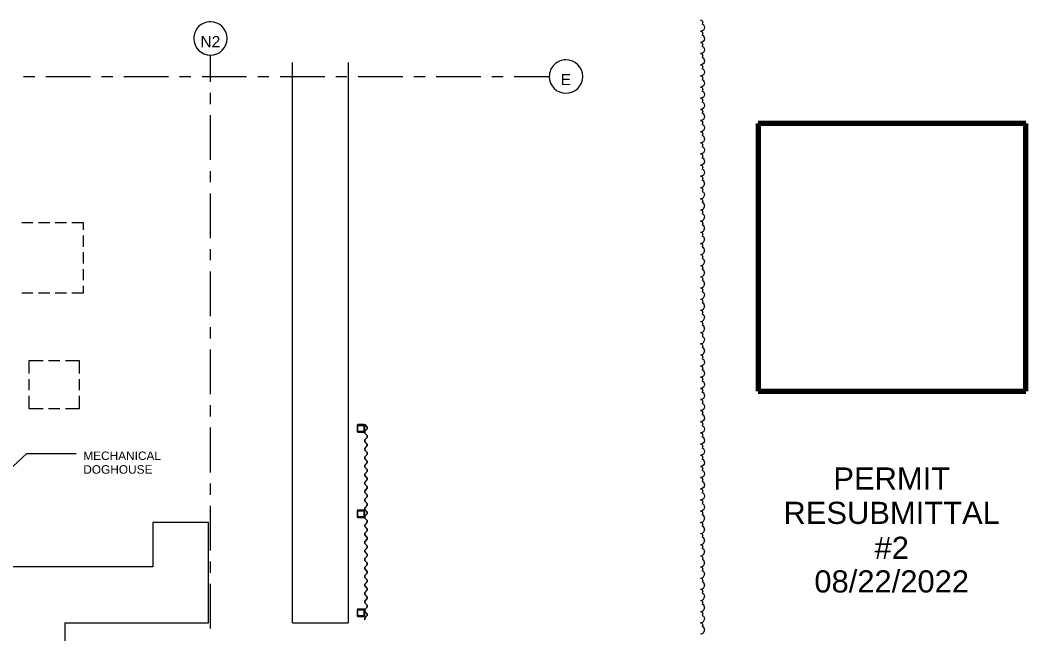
# Model space of a CAD drawing. Header units: inches. Extents: x -293 to 39679, y -468 to 488.
# Drawn here: x 602 to 694.3, y 372.8 to 429.1 of the extents above; entities that cross this region are included whole.
import ezdxf

# ---------------------------------------------------------------- set-up
doc = ezdxf.new("R2010")
doc.units = ezdxf.units.IN
doc.header["$MEASUREMENT"] = 0
for name, color, linetype in [('PDF_Geometry', 7, 'Continuous'), ('PDF_Images', 7, 'Continuous'), ('PDF_Text', 7, 'Continuous')]:
    doc.layers.add(name, color=color, linetype=linetype)
doc.styles.add('PDF Arial', font='arial.ttf')
picture_1 = doc.add_image_def('image2.png', size_in_pixel=(899, 899))

msp = doc.modelspace()

# ---------------------------------------------------------------- linework, layer by layer
at = {"layer": 'PDF_Geometry', "color": 161, "lineweight": 9, "true_color": 0xa9a9ff}
for points in [[(619.42673, 423.4717), (619.42673, 425.88577)], [(602.27727, 423.93576), (603.30078, 423.93576)], [(604.32556, 423.93572), (608.41741, 423.93572)], [(609.43939, 423.93606), (610.46318, 423.93606)], [(611.4864, 423.9354), (615.57981, 423.9354)], [(616.60254, 423.9355), (617.63891, 423.9355)], [(618.66285, 423.93677), (622.75555, 423.93677)], [(623.7784, 423.93528), (624.80131, 423.93528)], [(625.82447, 423.9368), (629.91794, 423.9368)], [(630.9399, 423.93642), (631.96371, 423.93642)], [(632.98809, 423.93703), (637.08034, 423.93703)], [(638.10236, 423.93591), (639.1261, 423.93591)], [(640.14724, 423.93397), (644.24051, 423.93397)], [(645.26579, 423.93543), (646.2885, 423.93543)], [(647.31271, 423.9367), (650.53124, 423.9367)], [(619.42673, 421.42562), (619.42673, 422.44866)], [(619.42673, 416.29694), (619.42673, 420.40259)], [(619.42673, 414.24894), (619.42673, 415.2739)], [(619.42673, 409.13374), (619.42673, 413.2259)], [(619.42673, 407.08766), (619.42673, 408.1107)], [(619.42673, 401.97247), (619.42673, 406.06462)], [(619.42673, 399.92639), (619.42673, 400.94943)], [(619.42673, 394.80927), (619.42673, 398.90335)], [(619.42673, 392.76319), (619.42673, 393.78623)], [(619.42673, 387.63412), (619.42673, 391.74015)], [(619.42673, 385.58785), (619.42673, 386.61108)], [(619.42673, 380.47207), (619.42673, 384.56462)], [(619.42673, 378.4258), (619.42673, 379.44884)], [(619.42673, 373.31003), (619.42673, 377.40257)]]:
    msp.add_lwpolyline(points, dxfattribs=at)
at = {"layer": 'PDF_Geometry', "color": 253, "lineweight": 18, "true_color": 0xa9a9a9}
for points in [[(626.9716, 373.84244), (626.9716, 425.24533)], [(632.08601, 425.24533), (632.08601, 373.84182)], [(619.26218, 383.04986), (614.13234, 383.04986)], [(614.13443, 383.05088), (614.13443, 378.95836)], [(619.26218, 373.84155), (619.26218, 383.04986)], [(606.0848, 378.95783), (600.96924, 378.95783)], [(614.13443, 378.95836), (606.08615, 378.95836)], [(606.08325, 373.84155), (619.26218, 373.84155)], [(606.0848, 348.27682), (606.0848, 373.84208)], [(626.97106, 373.84182), (632.08601, 373.84182)]]:
    msp.add_lwpolyline(points, dxfattribs=at)
at = {"layer": 'PDF_Geometry', "color": 253, "lineweight": 9, "true_color": 0xa9a9a9}
for points in [[(602.1155, 410.5523), (603.13845, 410.5523)], [(603.65671, 410.55202), (604.67945, 410.55202)], [(605.18468, 410.55307), (606.2071, 410.55307)], [(606.72414, 410.55249), (607.74809, 410.55249)], [(607.74809, 410.55249), (607.74809, 409.86985)], [(607.74809, 409.35232), (607.74809, 408.32837)], [(607.74809, 407.82381), (607.74809, 406.79986)], [(607.74809, 406.28232), (607.74809, 405.25838)], [(607.74809, 404.75382), (607.74809, 404.07304)], [(603.13845, 404.073), (602.1155, 404.073)], [(604.67945, 404.07224), (603.65671, 404.07224)], [(606.2071, 404.07343), (605.18468, 404.07343)], [(607.74809, 404.07304), (606.72414, 404.07304)], [(602.79601, 396.70476), (602.79601, 397.89257)], [(602.7977, 397.89287), (604.06572, 397.89287)], [(604.58265, 397.89226), (605.60671, 397.89226)], [(606.12536, 397.8931), (607.39453, 397.8931)], [(607.39453, 397.8931), (607.39453, 396.70544)], [(602.79601, 395.1648), (602.79601, 396.18657)], [(607.39453, 396.18851), (607.39453, 395.16391)], [(602.79601, 393.4588), (602.79601, 394.65938)], [(607.39453, 394.65994), (607.39453, 393.45932)], [(604.06572, 393.45849), (602.7977, 393.45849)], [(605.60671, 393.45895), (604.58265, 393.45895)], [(607.39453, 393.45932), (606.12536, 393.45932)], [(632.91766, 391.98533), (632.90359, 391.95801)], [(632.90359, 391.37146), (632.91766, 391.3578)], [(632.90431, 391.95832), (632.90431, 391.94465)], [(632.90431, 391.94465), (632.90431, 391.39893)], [(632.90431, 391.39893), (632.90431, 391.3716)], [(632.91766, 391.98533), (632.91766, 391.98533)], [(632.93322, 392.00021), (632.91916, 391.98654)], [(632.95991, 392.01345), (632.93177, 391.99978)], [(632.97325, 392.01334), (632.95918, 392.01334)], [(633.51804, 392.01272), (632.9725, 392.01272)], [(632.9725, 391.94447), (633.51804, 391.94447)], [(633.51804, 391.39873), (632.9725, 391.39873)], [(632.97325, 391.39936), (632.97325, 391.94501)], [(633.51804, 391.94447), (633.51804, 391.39873)], [(633.54695, 392.01376), (633.51876, 392.01376)], [(633.56029, 391.99992), (633.5462, 392.01341)], [(633.57363, 391.98609), (633.55954, 391.99958)], [(633.58698, 391.95857), (633.57288, 391.98595)], [(633.57288, 391.35834), (633.58698, 391.37203)], [(633.57363, 391.98609), (633.57363, 391.98609)], [(633.60032, 392.01299), (633.58622, 392.01299)], [(633.58698, 391.94487), (633.58698, 391.95857)], [(633.58698, 391.39922), (633.58698, 391.94487)], [(633.58698, 391.39922), (633.58698, 391.22183)], [(633.58698, 391.37203), (633.58698, 391.39922)], [(633.58729, 392.01301), (633.80489, 391.7811)], [(633.80489, 391.6173), (633.58729, 391.39909)], [(633.60032, 391.23534), (633.60032, 391.39905)], [(633.81824, 391.78074), (633.60063, 392.01266)], [(633.60063, 391.39891), (633.81824, 391.61713)], [(633.80489, 391.7811), (633.80489, 391.6173)], [(633.81824, 391.61713), (633.81824, 391.78074)], [(632.91766, 391.3578), (632.91766, 391.34414)], [(632.91916, 391.34532), (632.93322, 391.33165)], [(632.93177, 391.33137), (632.95991, 391.33137)], [(632.95918, 391.33123), (632.97325, 391.33123)], [(632.9725, 391.33068), (633.51804, 391.33068)], [(633.51876, 391.33167), (633.54695, 391.33167)], [(633.5462, 391.3315), (633.56029, 391.3315)], [(633.55954, 391.33113), (633.57363, 391.34482)], [(633.57363, 391.34482), (633.57363, 391.35851)], [(633.60032, 391.23534), (633.58622, 391.22165)], [(633.58622, 391.22165), (633.60032, 391.23534)], [(633.60032, 390.4577), (633.58622, 390.44421)], [(633.58622, 390.44421), (633.60032, 390.4577)], [(633.58698, 390.6216), (633.58698, 390.44421)], [(633.58729, 391.22178), (633.80489, 391.00338)], [(633.80489, 390.83977), (633.58729, 390.62136)], [(633.58729, 390.44406), (633.80489, 390.22585)], [(633.60032, 390.4577), (633.60032, 390.60791)], [(633.81824, 391.00318), (633.60063, 391.2351)], [(633.60063, 390.60765), (633.81824, 390.83957)], [(633.81824, 390.22562), (633.60063, 390.45754)], [(633.80489, 391.00338), (633.80489, 390.83977)], [(633.81824, 390.83957), (633.81824, 391.00318)], [(633.60032, 389.68025), (633.58622, 389.66656)], [(633.58622, 389.66656), (633.60032, 389.68025)], [(633.58698, 389.84399), (633.58698, 389.6668)], [(633.80489, 390.06204), (633.58729, 389.84384)], [(633.58729, 389.66653), (633.80489, 389.44832)], [(633.60032, 389.68025), (633.60032, 389.83027)], [(633.60063, 389.8301), (633.81824, 390.06201)], [(633.81824, 389.44807), (633.60063, 389.67998)], [(633.80489, 390.22585), (633.80489, 390.06204)], [(633.81824, 390.06201), (633.81824, 390.22562)], [(633.60032, 388.90261), (633.58622, 388.88892)], [(633.58622, 388.88892), (633.60032, 388.90261)], [(633.58698, 389.06637), (633.58698, 388.88919)], [(633.80489, 389.28452), (633.58729, 389.06631)], [(633.58729, 388.88901), (633.80489, 388.6706)], [(633.60032, 388.90261), (633.60032, 389.05262)], [(633.60063, 389.05234), (633.81824, 389.28425)], [(633.81824, 388.67051), (633.60063, 388.90243)], [(633.80489, 389.44832), (633.80489, 389.28452)], [(633.80489, 388.6706), (633.80489, 388.50699)], [(633.81824, 389.28425), (633.81824, 389.44807)], [(633.81824, 388.5067), (633.81824, 388.67051)], [(633.60032, 388.12496), (633.58622, 388.11127)], [(633.58622, 388.11127), (633.60032, 388.12496)], [(633.58698, 388.28876), (633.58698, 388.11157)], [(633.80489, 388.50699), (633.58729, 388.28858)], [(633.58729, 388.11128), (633.80489, 387.89307)], [(633.80489, 387.72926), (633.58729, 387.51106)], [(633.60032, 388.12496), (633.60032, 388.27498)], [(633.60063, 388.27478), (633.81824, 388.5067)], [(633.81824, 387.89295), (633.60063, 388.12487)], [(633.60063, 387.49722), (633.81824, 387.72914)], [(633.80489, 387.89307), (633.80489, 387.72926)], [(633.81824, 387.72914), (633.81824, 387.89295)], [(633.60032, 387.34732), (633.58622, 387.33383)], [(633.58622, 387.33383), (633.60032, 387.34732)], [(633.58698, 387.51135), (633.58698, 387.33396)], [(633.58729, 387.33375), (633.80489, 387.11534)], [(633.80489, 386.95174), (633.58729, 386.73353)], [(633.60032, 387.34732), (633.60032, 387.49753)], [(633.81824, 387.11519), (633.60063, 387.34711)], [(633.60063, 386.71967), (633.81824, 386.95158)], [(633.80489, 387.11534), (633.80489, 386.95174)], [(633.81824, 386.95158), (633.81824, 387.11519)], [(633.60032, 386.55618), (633.58622, 386.55618)], [(633.58622, 386.55618), (633.60032, 386.55618)], [(633.58698, 386.73373), (633.58698, 386.55634)], [(633.58698, 385.94243), (633.58698, 385.77873)], [(633.58729, 386.55603), (633.80489, 386.33782)], [(633.80489, 386.17421), (633.58729, 385.94231)], [(633.60032, 386.55618), (633.60032, 386.71989)], [(633.60032, 385.77854), (633.60032, 385.94224)], [(633.81824, 386.33764), (633.60063, 386.55585)], [(633.60063, 385.94211), (633.81824, 386.17403)], [(633.80489, 386.33782), (633.80489, 386.17421)], [(633.81824, 386.17403), (633.81824, 386.33764)], [(633.60032, 385.77854), (633.58622, 385.77854)], [(633.58622, 385.77854), (633.60032, 385.77854)], [(633.60032, 385.00089), (633.58622, 385.00089)], [(633.58622, 385.00089), (633.60032, 385.00089)], [(633.58698, 385.16481), (633.58698, 385.00112)], [(633.58729, 385.7785), (633.80489, 385.56029)], [(633.80489, 385.39649), (633.58729, 385.16458)], [(633.58729, 385.00097), (633.80489, 384.78257)], [(633.60032, 385.00089), (633.60032, 385.1646)], [(633.81824, 385.56008), (633.60063, 385.7783)], [(633.60063, 385.16455), (633.81824, 385.38277)], [(633.81824, 384.78252), (633.60063, 385.00074)], [(633.80489, 385.56029), (633.80489, 385.39649)], [(633.81824, 385.38277), (633.81824, 385.56008)], [(632.91766, 384.14126), (632.90359, 384.1276)], [(632.90431, 384.12763), (632.90431, 384.1005)], [(632.90431, 384.1005), (632.90431, 383.55477)], [(632.91766, 384.15493), (632.91766, 384.14126)], [(632.93322, 384.15597), (632.91916, 384.15597)], [(632.95991, 384.16917), (632.93177, 384.15551)], [(632.97325, 384.16914), (632.95918, 384.16914)], [(633.51804, 384.16856), (632.9725, 384.16856)], [(632.9725, 384.10032), (633.51804, 384.10032)], [(632.97325, 383.55517), (632.97325, 384.10081)], [(633.51804, 384.10032), (633.51804, 383.55457)], [(633.54695, 384.16951), (633.51876, 384.16951)], [(633.56029, 384.15576), (633.5462, 384.16925)], [(633.57363, 384.15551), (633.55954, 384.15551)], [(633.58698, 384.12806), (633.57288, 384.14176)], [(633.57363, 384.14181), (633.57363, 384.15551)], [(633.60032, 384.22345), (633.58622, 384.22345)], [(633.58622, 384.22345), (633.60032, 384.22345)], [(633.58698, 384.3872), (633.58698, 384.2235)], [(633.58698, 384.10068), (633.58698, 384.12806)], [(633.58698, 383.55502), (633.58698, 384.10068)], [(633.80489, 384.61896), (633.58729, 384.38705)], [(633.58729, 384.22325), (633.80489, 384.00504)], [(633.60032, 384.22345), (633.60032, 384.38715)], [(633.60063, 384.38679), (633.81824, 384.60521)], [(633.81824, 384.00496), (633.60063, 384.22318)], [(633.80489, 384.78257), (633.80489, 384.61896)], [(633.80489, 384.00504), (633.80489, 383.84144)], [(633.81824, 384.60521), (633.81824, 384.78252)], [(633.81824, 383.82745), (633.81824, 384.00496)], [(632.90359, 383.52739), (632.91766, 383.51373)], [(632.90431, 383.55477), (632.90431, 383.52745)], [(632.91766, 383.51373), (632.91766, 383.50006)], [(632.91916, 383.50107), (632.93322, 383.50107)], [(632.93177, 383.50076), (632.95991, 383.4871)], [(632.95918, 383.48704), (632.97325, 383.48704)], [(633.51804, 383.55457), (632.9725, 383.55457)], [(632.9725, 383.48653), (633.51804, 383.48653)], [(633.51876, 383.48742), (633.54695, 383.48742)], [(633.5462, 383.48714), (633.56029, 383.50083)], [(633.55954, 383.50074), (633.57363, 383.50074)], [(633.57288, 383.51415), (633.58698, 383.52784)], [(633.57363, 383.50074), (633.57363, 383.51423)], [(633.60032, 383.4458), (633.58622, 383.4458)], [(633.58622, 383.4458), (633.60032, 383.4458)], [(633.58698, 383.60959), (633.58698, 383.44589)], [(633.58698, 383.52784), (633.58698, 383.55502)], [(633.80489, 383.84144), (633.58729, 383.60953)], [(633.58729, 383.44572), (633.80489, 383.22751)], [(633.80489, 383.06371), (633.58729, 382.8318)], [(633.60032, 383.4458), (633.60032, 383.60951)], [(633.60063, 383.60923), (633.81824, 383.82745)], [(633.81824, 383.22721), (633.60063, 383.44562)], [(633.80489, 383.22751), (633.80489, 383.06371)], [(633.81824, 383.04989), (633.81824, 383.22721)], [(633.60032, 382.66816), (633.58622, 382.66816)], [(633.58622, 382.66816), (633.60032, 382.66816)], [(633.58698, 382.83197), (633.58698, 382.66828)], [(633.58729, 382.6682), (633.80489, 382.43629)], [(633.80489, 382.28618), (633.58729, 382.05427)], [(633.60032, 382.66816), (633.60032, 382.83186)], [(633.60063, 382.83168), (633.81824, 383.04989)], [(633.81824, 382.44965), (633.60063, 382.66786)], [(633.60063, 382.05412), (633.81824, 382.27234)], [(633.80489, 382.43629), (633.80489, 382.28618)], [(633.81824, 382.27234), (633.81824, 382.44965)], [(633.60032, 381.89051), (633.58622, 381.89051)], [(633.58622, 381.89051), (633.60032, 381.89051)], [(633.58698, 382.05436), (633.58698, 381.89066)], [(633.58698, 381.27675), (633.58698, 381.11305)], [(633.58729, 381.89047), (633.80489, 381.65856)], [(633.80489, 381.50866), (633.58729, 381.27655)], [(633.60032, 381.89051), (633.60032, 382.05422)], [(633.60032, 381.11307), (633.60032, 381.27677)], [(633.81824, 381.67209), (633.60063, 381.89031)], [(633.60063, 381.27656), (633.81824, 381.49478)], [(633.80489, 381.65856), (633.80489, 381.50866)], [(633.81824, 381.49478), (633.81824, 381.67209)], [(633.60032, 381.11307), (633.58622, 381.11307)], [(633.58622, 381.11307), (633.60032, 381.11307)], [(633.60032, 380.33542), (633.58622, 380.33542)], [(633.58622, 380.33542), (633.60032, 380.33542)], [(633.58698, 380.49933), (633.58698, 380.33564)], [(633.58729, 381.11294), (633.80489, 380.88104)], [(633.80489, 380.71723), (633.58729, 380.49902)], [(633.58729, 380.33542), (633.80489, 380.10351)], [(633.60032, 380.33542), (633.60032, 380.49913)], [(633.81824, 380.89453), (633.60063, 381.11275)], [(633.60063, 380.4988), (633.81824, 380.71722)], [(633.81824, 380.11698), (633.60063, 380.33519)], [(633.80489, 380.88104), (633.80489, 380.71723)], [(633.81824, 380.71722), (633.81824, 380.89453)], [(633.60032, 379.55778), (633.58622, 379.55778)], [(633.58622, 379.55778), (633.60032, 379.55778)], [(633.58698, 379.72172), (633.58698, 379.55802)], [(633.80489, 379.9397), (633.58729, 379.7215)], [(633.58729, 379.55769), (633.80489, 379.32578)], [(633.60032, 379.55778), (633.60032, 379.72148)], [(633.60063, 379.72125), (633.81824, 379.93946)], [(633.81824, 379.33922), (633.60063, 379.55764)], [(633.80489, 380.10351), (633.80489, 379.9397)], [(633.81824, 379.93946), (633.81824, 380.11698)], [(633.60032, 378.78013), (633.58622, 378.78013)], [(633.58622, 378.78013), (633.60032, 378.78013)], [(633.58698, 378.94411), (633.58698, 378.78041)], [(633.80489, 379.16218), (633.58729, 378.94377)], [(633.58729, 378.78016), (633.80489, 378.54826)], [(633.60032, 378.78013), (633.60032, 378.94384)], [(633.60063, 378.94369), (633.81824, 379.16191)], [(633.81824, 378.54816), (633.60063, 378.78008)], [(633.80489, 379.32578), (633.80489, 379.16218)], [(633.80489, 378.54826), (633.80489, 378.38445)], [(633.81824, 379.16191), (633.81824, 379.33922)], [(633.81824, 378.38435), (633.81824, 378.54816)], [(633.60032, 378.00269), (633.58622, 378.00269)], [(633.58622, 378.00269), (633.60032, 378.00269)], [(633.58698, 378.16649), (633.58698, 378.00279)], [(633.80489, 378.38445), (633.58729, 378.16624)], [(633.58729, 378.00264), (633.80489, 377.77073)], [(633.80489, 377.60692), (633.58729, 377.38872)], [(633.60032, 378.00269), (633.60032, 378.16639)], [(633.60063, 378.16613), (633.81824, 378.38435)], [(633.81824, 377.7704), (633.60063, 378.00232)], [(633.60063, 377.38858), (633.81824, 377.60679)], [(633.80489, 377.77073), (633.80489, 377.60692)], [(633.81824, 377.60679), (633.81824, 377.7704)], [(633.60032, 377.22504), (633.58622, 377.21135)], [(633.58622, 377.21135), (633.60032, 377.22504)], [(633.58698, 377.38888), (633.58698, 377.21149)], [(633.58698, 376.61126), (633.58698, 376.43388)], [(633.58729, 377.21141), (633.80489, 376.993)], [(633.80489, 376.8294), (633.58729, 376.61099)], [(633.60032, 377.22504), (633.60032, 377.38875)], [(633.60032, 376.4474), (633.60032, 376.59741)], [(633.81824, 376.99285), (633.60063, 377.22476)], [(633.60063, 376.59732), (633.81824, 376.82923)], [(633.80489, 376.993), (633.80489, 376.8294)], [(633.81824, 376.82923), (633.81824, 376.99285)], [(633.60032, 376.4474), (633.58622, 376.4337)], [(633.58622, 376.4337), (633.60032, 376.4474)], [(633.58698, 375.83365), (633.58698, 375.65626)], [(633.58729, 376.43369), (633.80489, 376.21548)], [(633.80489, 376.05167), (633.58729, 375.83347)], [(633.60032, 375.66975), (633.60032, 375.81996)], [(633.81824, 376.21529), (633.60063, 376.44721)], [(633.60063, 375.81976), (633.81824, 376.05168)], [(633.80489, 376.21548), (633.80489, 376.05167)], [(633.81824, 376.05168), (633.81824, 376.21529)], [(632.91766, 375.06925), (632.90359, 375.05559)], [(632.90431, 375.05578), (632.90431, 375.02846)], [(632.90431, 375.02846), (632.90431, 374.48273)], [(632.91766, 375.08291), (632.91766, 375.06925)], [(632.93322, 375.08392), (632.91916, 375.08392)], [(632.95991, 375.0972), (632.93177, 375.08353)], [(632.97325, 375.097), (632.95918, 375.097)], [(633.51804, 375.09663), (632.9725, 375.09663)], [(632.9725, 375.02838), (633.51804, 375.02838)], [(632.97325, 374.48322), (632.97325, 375.02887)], [(633.51804, 375.02838), (633.51804, 374.48264)], [(633.54695, 375.09738), (633.51876, 375.09738)], [(633.56029, 375.08367), (633.5462, 375.09736)], [(633.57363, 375.08345), (633.55954, 375.08345)], [(633.58698, 375.05604), (633.57288, 375.06973)], [(633.57363, 375.06996), (633.57363, 375.08345)], [(633.60032, 375.66975), (633.58622, 375.65626)], [(633.58622, 375.65626), (633.60032, 375.66975)], [(633.60032, 374.89231), (633.58622, 374.87861)], [(633.58622, 374.87861), (633.60032, 374.89231)], [(633.58698, 375.05604), (633.58698, 374.87865)], [(633.58698, 375.02885), (633.58698, 375.05604)], [(633.58698, 374.4832), (633.58698, 375.02885)], [(633.58729, 375.65616), (633.80489, 375.43795)], [(633.80489, 375.27415), (633.58729, 375.05594)], [(633.58729, 374.87843), (633.80489, 374.66023)], [(633.60032, 374.89231), (633.60032, 375.04232)], [(633.81824, 375.43773), (633.60063, 375.66965)], [(633.60063, 375.042), (633.81824, 375.27392)], [(633.81824, 374.66017), (633.60063, 374.89209)], [(633.80489, 375.43795), (633.80489, 375.27415)], [(633.81824, 375.27392), (633.81824, 375.43773)], [(632.90359, 374.46904), (632.91766, 374.44172)], [(632.90431, 374.48273), (632.90431, 374.46906)], [(632.91766, 374.44172), (632.91766, 374.42805)], [(632.91916, 374.42903), (632.93322, 374.42903)], [(632.93177, 374.42878), (632.95991, 374.41512)], [(632.95918, 374.41489), (632.97325, 374.41489)], [(633.51804, 374.48264), (632.9725, 374.48264)], [(632.9725, 374.4146), (633.51804, 374.4146)], [(633.51876, 374.41529), (633.54695, 374.41529)], [(633.5462, 374.41524), (633.56029, 374.42893)], [(633.55954, 374.42868), (633.57363, 374.42868)], [(633.57288, 374.44212), (633.58698, 374.4695)], [(633.57363, 374.42868), (633.57363, 374.44237)], [(633.58622, 374.10097), (633.60032, 374.11466)], [(633.58698, 374.4695), (633.58698, 374.4832)], [(633.58698, 374.27842), (633.58698, 374.10103)], [(633.80489, 374.49662), (633.58729, 374.27821)], [(633.60032, 374.11466), (633.60032, 374.26467)], [(633.60063, 374.26444), (633.81824, 374.49636)], [(633.80489, 374.66023), (633.80489, 374.49662)], [(633.81824, 374.49636), (633.81824, 374.66017)]]:
    msp.add_lwpolyline(points, dxfattribs=at)
at = {"layer": 'PDF_Geometry', "color": 254, "lineweight": 9, "true_color": 0xd8d8d8}
for points in [[(633.64257, 391.44074), (633.62847, 391.44074)], [(633.79155, 391.80846), (633.77745, 391.80846)], [(633.81824, 391.78074), (633.81824, 391.78074)], [(633.61366, 390.6212), (633.59956, 390.6349)], [(633.81824, 390.96228), (633.80413, 390.96228)], [(633.60032, 389.81657), (633.58622, 389.81657)], [(633.81824, 390.14382), (633.80413, 390.14382)], [(633.60032, 388.99805), (633.58622, 388.99805)], [(633.81824, 389.31166), (633.80413, 389.32536)], [(633.60032, 388.17953), (633.58622, 388.17953)], [(633.80489, 387.70206), (633.79079, 387.71577)], [(633.81824, 388.5067), (633.80413, 388.5067)], [(633.60032, 387.36101), (633.58622, 387.36101)], [(633.77821, 386.89745), (633.76411, 386.91115)], [(633.62923, 386.52975), (633.61513, 386.52975)], [(633.62923, 386.52975), (633.62923, 386.52975)], [(633.75153, 386.09297), (633.73743, 386.10667)], [(633.66925, 385.71076), (633.65515, 385.71076)], [(633.72262, 385.28714), (633.70852, 385.30084)], [(633.68184, 384.48272), (633.69594, 384.48272)], [(633.70928, 384.89176), (633.69518, 384.89176)], [(633.70928, 384.89176), (633.70928, 384.89176)], [(633.72408, 384.0878), (633.73818, 384.0878)], [(633.64181, 383.66461), (633.65591, 383.66461)], [(633.75077, 383.28263), (633.76487, 383.28263)], [(633.58622, 382.83186), (633.60032, 382.83186)], [(633.77745, 382.47733), (633.79155, 382.47733)], [(633.77745, 382.47733), (633.79155, 382.47733)], [(633.58622, 382.01334), (633.60032, 382.01334)], [(633.80489, 381.67226), (633.80489, 381.68596)], [(633.58622, 381.18113), (633.60032, 381.19482)], [(633.58622, 380.36261), (633.60032, 380.3763)], [(633.80413, 380.86713), (633.81824, 380.86713)], [(633.60032, 379.55778), (633.60032, 379.55778)], [(633.80413, 380.03497), (633.81824, 380.04867)], [(633.61513, 378.74013), (633.62923, 378.75382)], [(633.62923, 378.75382), (633.62923, 378.75382)], [(633.80413, 379.21651), (633.81824, 379.23021)], [(633.65515, 377.93469), (633.66925, 377.93469)], [(633.73666, 377.53923), (633.76487, 377.55293)], [(633.80413, 378.39805), (633.81824, 378.41155)], [(633.69594, 376.70662), (633.68184, 376.70662)], [(633.69518, 377.11575), (633.70928, 377.11575)], [(633.70928, 377.11575), (633.70928, 377.11575)], [(633.65591, 375.88865), (633.64181, 375.88865)], [(633.79155, 376.25657), (633.76335, 376.27027)], [(633.81824, 376.21529), (633.81824, 376.21529)], [(633.61366, 375.06948), (633.61366, 375.06948)], [(633.81824, 375.39683), (633.80413, 375.41033)], [(633.60032, 374.25098), (633.58622, 374.26467)], [(633.81824, 374.57817), (633.80413, 374.59187)]]:
    msp.add_lwpolyline(points, dxfattribs=at)
at = {"layer": 'PDF_Geometry', "lineweight": 9}
for points in [[(594.36451, 381.75298), (602.59143, 389.38003)], [(602.59297, 389.38032), (607.10768, 389.38032)]]:
    msp.add_lwpolyline(points, dxfattribs=at)
at = {"layer": 'PDF_Geometry', "color": 253, "lineweight": 9, "true_color": 0xa9a9a9}
for centre, radius, start, end in [((619.42352, 427.4438), 1.52449, 89.8840775, 180.1159225), ((619.43167, 427.43221), 1.53608, 0.3171965, 90.1888828), ((619.43511, 427.43565), 1.53608, 179.8111172, 269.6828035), ((619.42008, 427.44724), 1.54766, 270.24154, 359.75846), ((652.05444, 423.95232), 1.5244, 89.8855067, 180.1144933), ((652.06272, 423.93953), 1.5372, 0.363318, 90.1948828), ((652.06724, 423.94405), 1.5372, 179.8051172, 269.636682), ((652.04992, 423.95684), 1.54998, 270.2796489, 359.7203511)]:
    msp.add_arc(centre, radius, start, end, dxfattribs=at)
at = {"layer": 'PDF_Geometry', "lineweight": 18}
for centre, radius, start, end in [((664.40724, 414.12566), 0.36652, 269.7360107, 0.2982879), ((664.40742, 413.10243), 0.36634, 269.7066787, 0.2933213), ((664.40724, 412.07935), 0.36652, 269.7360107, 0.2982879), ((664.40742, 411.05613), 0.36634, 269.7066787, 0.2933213), ((664.40724, 410.03305), 0.36652, 269.7360107, 0.2982879), ((664.40742, 409.00982), 0.36634, 269.7066787, 0.2933213), ((664.40724, 407.98675), 0.36652, 269.7360107, 0.2982879), ((664.40742, 406.96352), 0.36634, 269.7066787, 0.2933213), ((664.40724, 405.94045), 0.36652, 269.7360107, 0.2982879), ((664.40742, 404.91722), 0.36634, 269.7066787, 0.2933213), ((664.40724, 403.89414), 0.36652, 269.7360107, 0.2982879), ((664.40742, 402.87091), 0.36634, 269.7066787, 0.2933213), ((664.40724, 401.84784), 0.36652, 269.7360107, 0.2982879), ((664.40724, 400.82458), 0.36652, 269.7360107, 0.2982879), ((664.40738, 399.8014), 0.36638, 269.7141103, 0.3201883), ((664.40724, 398.77828), 0.36652, 269.7360107, 0.2982879), ((664.40742, 383.41726), 0.36634, 269.7066787, 0.2933213), ((664.40724, 382.39418), 0.36652, 269.7360107, 0.2982879), ((664.40742, 381.37095), 0.36634, 269.7066787, 0.2933213), ((664.40724, 380.34788), 0.36652, 269.7360107, 0.2982879), ((664.40742, 379.32465), 0.36634, 269.7066787, 0.2933213), ((664.40724, 378.30158), 0.36652, 269.7360107, 0.2982879), ((664.40742, 377.27835), 0.36634, 269.7066787, 0.2933213), ((664.40738, 376.25514), 0.36638, 269.7141103, 0.3201883), ((664.40724, 375.23201), 0.36652, 269.7360107, 0.2982879), ((664.40738, 374.20883), 0.36638, 269.7141103, 0.3201883), ((664.40724, 373.18571), 0.36652, 269.7360107, 0.2982879)]:
    msp.add_arc(centre, radius, start, end, dxfattribs=at)
for points in [[(664.40425, 429.12031), (664.51444, 429.12031), (664.6092, 429.03877), (664.6092, 428.91535)], [(664.77375, 428.45257), (664.77375, 428.26075), (664.6106, 428.09759), (664.40555, 428.09759)], [(664.54225, 428.77888), (664.67895, 428.72376), (664.77375, 428.6025), (664.77375, 428.45257)], [(664.6092, 428.91535), (664.6092, 428.87348), (664.58276, 428.82059), (664.55411, 428.77872)], [(664.40425, 428.09553), (664.51444, 428.09553), (664.6092, 428.01399), (664.6092, 427.89278)], [(664.77375, 427.42953), (664.77375, 427.23771), (664.6106, 427.07455), (664.40555, 427.07455)], [(664.54225, 427.75584), (664.67895, 427.70072), (664.77375, 427.57945), (664.77375, 427.42953)], [(664.6092, 427.89278), (664.6092, 427.85091), (664.58276, 427.79581), (664.55411, 427.75614)], [(664.40425, 427.07296), (664.51444, 427.07296), (664.6092, 426.99142), (664.6092, 426.868)], [(664.54225, 426.7328), (664.67895, 426.67768), (664.77375, 426.55641), (664.77375, 426.40648)], [(664.6092, 426.868), (664.6092, 426.82834), (664.58276, 426.77324), (664.55411, 426.73137)], [(664.40425, 426.05039), (664.51444, 426.05039), (664.6092, 425.96885), (664.6092, 425.84543)], [(664.77375, 426.40648), (664.77375, 426.21466), (664.6106, 426.05151), (664.40555, 426.05151)], [(664.54225, 425.70976), (664.67895, 425.65464), (664.77375, 425.53337), (664.77375, 425.38124)], [(664.6092, 425.84543), (664.6092, 425.80356), (664.58276, 425.75067), (664.55411, 425.70879)], [(664.40425, 425.02781), (664.51444, 425.02781), (664.6092, 424.94627), (664.6092, 424.82286)], [(664.77375, 425.38124), (664.77375, 425.19162), (664.6106, 425.02847), (664.40555, 425.02847)], [(664.54225, 424.68672), (664.67895, 424.6316), (664.77375, 424.50813), (664.77375, 424.3582)], [(664.6092, 424.82286), (664.6092, 424.78099), (664.58276, 424.72589), (664.55411, 424.68622)], [(664.40425, 424.00304), (664.51444, 424.00304), (664.6092, 423.9215), (664.6092, 423.80029)], [(664.77375, 424.3582), (664.77375, 424.16858), (664.6106, 424.00542), (664.40555, 424.00542)], [(664.6092, 423.80029), (664.6092, 423.75841), (664.58276, 423.70332), (664.55411, 423.66365)], [(664.40425, 422.98046), (664.51444, 422.98046), (664.6092, 422.89892), (664.6092, 422.77551)], [(664.77375, 423.33516), (664.77375, 423.14554), (664.6106, 422.98018), (664.40555, 422.98018)], [(664.54225, 423.66368), (664.67895, 423.60856), (664.77375, 423.48508), (664.77375, 423.33516)], [(664.6092, 422.77551), (664.6092, 422.73584), (664.58276, 422.68075), (664.55411, 422.63887)], [(664.40425, 421.95789), (664.51444, 421.95789), (664.6092, 421.87635), (664.6092, 421.75294)], [(664.77375, 422.31212), (664.77375, 422.1225), (664.6106, 421.95714), (664.40555, 421.95714)], [(664.54225, 422.64063), (664.67895, 422.58551), (664.77375, 422.46204), (664.77375, 422.31212)], [(664.40425, 420.93532), (664.51444, 420.93532), (664.6092, 420.85157), (664.6092, 420.73036)], [(664.77375, 421.28907), (664.77375, 421.09946), (664.6106, 420.9341), (664.40555, 420.9341)], [(664.54225, 421.61759), (664.67895, 421.56247), (664.77375, 421.439), (664.77375, 421.28907)], [(664.6092, 421.75294), (664.6092, 421.71106), (664.58276, 421.65817), (664.55411, 421.6163)], [(664.77375, 420.26603), (664.77375, 420.07642), (664.6106, 419.91106), (664.40555, 419.91106)], [(664.54225, 420.59455), (664.67895, 420.53943), (664.77375, 420.41596), (664.77375, 420.26603)], [(664.6092, 420.73036), (664.6092, 420.68849), (664.58276, 420.6334), (664.55411, 420.59373)], [(664.40425, 419.91054), (664.51444, 419.91054), (664.6092, 419.829), (664.6092, 419.70559)], [(664.77375, 419.24299), (664.77375, 419.05338), (664.6106, 418.88801), (664.40555, 418.88801)], [(664.54225, 419.57151), (664.67895, 419.51639), (664.77375, 419.39292), (664.77375, 419.24299)], [(664.6092, 419.70559), (664.6092, 419.66592), (664.58276, 419.61082), (664.55411, 419.57115)], [(664.40425, 418.88797), (664.51444, 418.88797), (664.6092, 418.80643), (664.6092, 418.68301)], [(664.77375, 418.21995), (664.77375, 418.02813), (664.6106, 417.86497), (664.40555, 417.86497)], [(664.54225, 418.54847), (664.67895, 418.49335), (664.77375, 418.36988), (664.77375, 418.21995)], [(664.6092, 418.68301), (664.6092, 418.64335), (664.58276, 418.58825), (664.55411, 418.54638)], [(664.40425, 417.8654), (664.51444, 417.8654), (664.6092, 417.78386), (664.6092, 417.66022)], [(664.54225, 417.52433), (664.67895, 417.46987), (664.77375, 417.34706), (664.77375, 417.19691)], [(664.6092, 417.66022), (664.6092, 417.61945), (664.58276, 417.5648), (664.55411, 417.52381)], [(664.40425, 416.84172), (664.51444, 416.84172), (664.6092, 416.75996), (664.6092, 416.63721)], [(664.77375, 417.19691), (664.77375, 417.00597), (664.6106, 416.84237), (664.40555, 416.84237)], [(664.54225, 416.50129), (664.67895, 416.44661), (664.77375, 416.32402), (664.77375, 416.17387)], [(664.6092, 416.63721), (664.6092, 416.59622), (664.58276, 416.54156), (664.55411, 416.50079)], [(664.40425, 415.81871), (664.51444, 415.81871), (664.6092, 415.73673), (664.6092, 415.61397)], [(664.77375, 416.17387), (664.77375, 415.98293), (664.6106, 415.81911), (664.40555, 415.81911)], [(664.54225, 415.47802), (664.67895, 415.42356), (664.77375, 415.30076), (664.77375, 415.15061)], [(664.6092, 415.61397), (664.6092, 415.57298), (664.58276, 415.51855), (664.55411, 415.47756)], [(664.40425, 414.79548), (664.51444, 414.79548), (664.6092, 414.71371), (664.6092, 414.59096)], [(664.77375, 415.15061), (664.77375, 414.95967), (664.6106, 414.79607), (664.40555, 414.79607)], [(664.6092, 414.59096), (664.6092, 414.53631), (664.58276, 414.48165), (664.55411, 414.44088)], [(664.55548, 414.45498), (664.67895, 414.4003), (664.77375, 414.26404), (664.77375, 414.12757)], [(664.40425, 413.7588), (664.51444, 413.7588), (664.6092, 413.67682), (664.6092, 413.55406)], [(664.6092, 413.55406), (664.6092, 413.51307), (664.58276, 413.45864), (664.55411, 413.41765)], [(664.40425, 412.73556), (664.51444, 412.73556), (664.6092, 412.65358), (664.6092, 412.53083)], [(664.55548, 413.43172), (664.67895, 413.37726), (664.77375, 413.24078), (664.77375, 413.1043)], [(664.40425, 411.71233), (664.51444, 411.71233), (664.6092, 411.63057), (664.6092, 411.50782)], [(664.6092, 412.53083), (664.6092, 412.49006), (664.58276, 412.4354), (664.55411, 412.39441)], [(664.55548, 412.40868), (664.67895, 412.354), (664.77375, 412.21774), (664.77375, 412.08126)], [(664.6092, 411.50782), (664.6092, 411.46682), (664.58276, 411.41217), (664.55411, 411.3714)], [(664.55548, 411.38542), (664.67895, 411.33096), (664.77375, 411.19448), (664.77375, 411.058)], [(664.40425, 410.68932), (664.51444, 410.68932), (664.6092, 410.60733), (664.6092, 410.48458)], [(664.6092, 410.48458), (664.6092, 410.44359), (664.58276, 410.38916), (664.55411, 410.34817)], [(664.55548, 410.36238), (664.67895, 410.3077), (664.77375, 410.17144), (664.77375, 410.03496)], [(664.40425, 409.66608), (664.51444, 409.66608), (664.6092, 409.58432), (664.6092, 409.46135)], [(664.6092, 409.46135), (664.6092, 409.42058), (664.58276, 409.36592), (664.55411, 409.32493)], [(664.55548, 409.33912), (664.67895, 409.28466), (664.77375, 409.14818), (664.77375, 409.0117)], [(664.40425, 408.64285), (664.51444, 408.64285), (664.6092, 408.56109), (664.6092, 408.43833)], [(664.6092, 408.43833), (664.6092, 408.39734), (664.58276, 408.34269), (664.55411, 408.30192)], [(664.55548, 408.31607), (664.67895, 408.26139), (664.77375, 408.12514), (664.77375, 407.98866)], [(664.40425, 407.61984), (664.51444, 407.61984), (664.6092, 407.53785), (664.6092, 407.4151)], [(664.6092, 407.4151), (664.6092, 407.37411), (664.58276, 407.31967), (664.55411, 407.27868)], [(664.55548, 407.29281), (664.67895, 407.23835), (664.77375, 407.10187), (664.77375, 406.9654)], [(664.40425, 406.5966), (664.51444, 406.5966), (664.6092, 406.51484), (664.6092, 406.39209)], [(664.6092, 406.39209), (664.6092, 406.3511), (664.58276, 406.29644), (664.55411, 406.25545)], [(664.55548, 406.26977), (664.67895, 406.21509), (664.77375, 406.07861), (664.77375, 405.94235)], [(664.40425, 405.57337), (664.51444, 405.57337), (664.6092, 405.49161), (664.6092, 405.36885)], [(664.6092, 405.36885), (664.6092, 405.32786), (664.58276, 405.27343), (664.55411, 405.23244)], [(664.55548, 405.24651), (664.67895, 405.19205), (664.77375, 405.05557), (664.77375, 404.91909)], [(664.40425, 404.55035), (664.51444, 404.55035), (664.6092, 404.46837), (664.6092, 404.34562)], [(664.6092, 404.34562), (664.6092, 404.30485), (664.58276, 404.25019), (664.55411, 404.2092)], [(664.40425, 403.52712), (664.51444, 403.52712), (664.6092, 403.44536), (664.6092, 403.32261)], [(664.55548, 404.22347), (664.67895, 404.16879), (664.77375, 404.03231), (664.77375, 403.89605)], [(664.40425, 402.50389), (664.51444, 402.50389), (664.6092, 402.42212), (664.6092, 402.29937)], [(664.6092, 403.32261), (664.6092, 403.28161), (664.58276, 403.22696), (664.55411, 403.18619)], [(664.55548, 403.20021), (664.67895, 403.14575), (664.77375, 403.00927), (664.77375, 402.87279)], [(664.6092, 402.29937), (664.6092, 402.25838), (664.58276, 402.20395), (664.55411, 402.16296)], [(664.55548, 402.17717), (664.67895, 402.12249), (664.77375, 401.98601), (664.77375, 401.84975)], [(664.40425, 401.48087), (664.51444, 401.48087), (664.6092, 401.39889), (664.6092, 401.27614)], [(664.6092, 401.27614), (664.6092, 401.23537), (664.58276, 401.18071), (664.55411, 401.13972)], [(664.55548, 401.1539), (664.67895, 401.09944), (664.77375, 400.96297), (664.77375, 400.82649)], [(664.40425, 400.45764), (664.51444, 400.45764), (664.6092, 400.37588), (664.6092, 400.25312)], [(664.6092, 400.25312), (664.6092, 400.21213), (664.58276, 400.15748), (664.55411, 400.11671)], [(664.55548, 400.13086), (664.67895, 400.07618), (664.77375, 399.9397), (664.77375, 399.80345)], [(664.40425, 399.43463), (664.51444, 399.43463), (664.6092, 399.35264), (664.6092, 399.22989)], [(664.6092, 399.22989), (664.6092, 399.1889), (664.58276, 399.13446), (664.55411, 399.09347)], [(664.55548, 399.1076), (664.67895, 399.05314), (664.77375, 398.91666), (664.77375, 398.78018)], [(664.40425, 398.41139), (664.51444, 398.41139), (664.6092, 398.32963), (664.6092, 398.20666)], [(664.54225, 398.07089), (664.67895, 398.01621), (664.77375, 397.8934), (664.77375, 397.74347)], [(664.6092, 398.20666), (664.6092, 398.16589), (664.58276, 398.11123), (664.55411, 398.07024)], [(664.40425, 397.38816), (664.51444, 397.38816), (664.6092, 397.3064), (664.6092, 397.18364)], [(664.77375, 397.74347), (664.77375, 397.55231), (664.6106, 397.38872), (664.40555, 397.38872)], [(664.54225, 397.04763), (664.67895, 396.99317), (664.77375, 396.87036), (664.77375, 396.72021)], [(664.6092, 397.18364), (664.6092, 397.14265), (664.58276, 397.088), (664.55411, 397.04723)], [(664.40425, 396.36514), (664.51444, 396.36514), (664.6092, 396.28316), (664.6092, 396.16041)], [(664.77375, 396.72021), (664.77375, 396.52927), (664.6106, 396.36545), (664.40555, 396.36545)], [(664.54225, 396.02459), (664.67895, 395.96991), (664.77375, 395.8471), (664.77375, 395.69717)], [(664.6092, 396.16041), (664.6092, 396.11942), (664.58276, 396.06498), (664.55411, 396.02399)], [(664.40425, 395.34191), (664.51444, 395.34191), (664.6092, 395.26015), (664.6092, 395.13718)], [(664.77375, 395.69717), (664.77375, 395.50601), (664.6106, 395.34241), (664.40555, 395.34241)], [(664.6092, 395.13718), (664.6092, 395.0964), (664.58276, 395.04175), (664.55411, 395.00076)], [(664.40425, 394.31868), (664.51444, 394.31868), (664.6092, 394.23691), (664.6092, 394.11416)], [(664.77375, 394.67391), (664.77375, 394.48297), (664.6106, 394.31915), (664.40555, 394.31915)], [(664.54225, 395.00133), (664.67895, 394.94687), (664.77375, 394.82406), (664.77375, 394.67391)], [(664.40425, 393.29566), (664.51444, 393.29566), (664.6092, 393.21368), (664.6092, 393.09093)], [(664.77375, 393.65087), (664.77375, 393.45971), (664.6106, 393.29611), (664.40555, 393.29611)], [(664.54225, 393.97828), (664.67895, 393.9236), (664.77375, 393.8008), (664.77375, 393.65087)], [(664.6092, 394.11416), (664.6092, 394.07317), (664.58276, 394.01874), (664.55411, 393.97775)], [(664.77375, 392.62761), (664.77375, 392.43667), (664.6106, 392.27285), (664.40555, 392.27285)], [(664.54225, 392.95502), (664.67895, 392.90034), (664.77375, 392.77775), (664.77375, 392.62761)], [(664.6092, 393.09093), (664.6092, 393.04994), (664.58276, 392.9955), (664.55411, 392.95451)], [(664.40425, 392.27243), (664.51444, 392.27243), (664.6092, 392.19067), (664.6092, 392.06791)], [(664.77375, 391.60434), (664.77375, 391.41341), (664.6106, 391.24981), (664.40555, 391.24981)], [(664.54225, 391.93176), (664.67895, 391.8773), (664.77375, 391.75449), (664.77375, 391.60434)], [(664.6092, 392.06791), (664.6092, 392.02692), (664.58276, 391.97227), (664.55411, 391.9315)], [(664.40425, 391.24919), (664.51444, 391.24919), (664.6092, 391.16743), (664.6092, 391.04468)], [(664.77375, 390.5813), (664.77375, 390.39036), (664.6106, 390.22655), (664.40555, 390.22655)], [(664.54225, 390.90872), (664.67895, 390.85404), (664.77375, 390.73145), (664.77375, 390.5813)], [(664.6092, 391.04468), (664.6092, 391.00369), (664.58276, 390.94925), (664.55411, 390.90826)], [(664.40425, 390.22618), (664.51444, 390.22618), (664.6092, 390.1442), (664.6092, 390.02145)], [(664.77375, 389.55804), (664.77375, 389.3671), (664.6106, 389.2035), (664.40555, 389.2035)], [(664.54225, 389.88546), (664.67895, 389.831), (664.77375, 389.70819), (664.77375, 389.55804)], [(664.6092, 390.02145), (664.6092, 389.98068), (664.58276, 389.92602), (664.55411, 389.88503)], [(664.40425, 389.20295), (664.51444, 389.20295), (664.6092, 389.12119), (664.6092, 388.99843)], [(664.54225, 388.86242), (664.67895, 388.80774), (664.77375, 388.68515), (664.77375, 388.535)], [(664.6092, 388.99843), (664.6092, 388.95744), (664.58276, 388.90279), (664.55411, 388.86202)], [(664.40425, 388.17993), (664.51444, 388.17993), (664.6092, 388.09795), (664.6092, 387.9752)], [(664.77375, 388.535), (664.77375, 388.34406), (664.6106, 388.18024), (664.40555, 388.18024)], [(664.54225, 387.83916), (664.67895, 387.7847), (664.77375, 387.66189), (664.77375, 387.51174)], [(664.6092, 387.9752), (664.6092, 387.93421), (664.58276, 387.87977), (664.55411, 387.83878)], [(664.40425, 387.1567), (664.51444, 387.1567), (664.6092, 387.07472), (664.6092, 386.95197)], [(664.77375, 387.51174), (664.77375, 387.3208), (664.6106, 387.1572), (664.40555, 387.1572)], [(664.54225, 386.81611), (664.67895, 386.76143), (664.77375, 386.63863), (664.77375, 386.4887)], [(664.6092, 386.95197), (664.6092, 386.91119), (664.58276, 386.85654), (664.55411, 386.81555)], [(664.40425, 386.13347), (664.51444, 386.13347), (664.6092, 386.0517), (664.6092, 385.92895)], [(664.77375, 386.4887), (664.77375, 386.29776), (664.6106, 386.13394), (664.40555, 386.13394)], [(664.6092, 385.92895), (664.6092, 385.88796), (664.58276, 385.83331), (664.55411, 385.79254)], [(664.40425, 385.11045), (664.51444, 385.11045), (664.6092, 385.02847), (664.6092, 384.90572)], [(664.77375, 385.46544), (664.77375, 385.2745), (664.6106, 385.1109), (664.40555, 385.1109)], [(664.54225, 385.79285), (664.67895, 385.73839), (664.77375, 385.61558), (664.77375, 385.46544)], [(664.6092, 384.90572), (664.6092, 384.86473), (664.58276, 384.81029), (664.55411, 384.7693)], [(664.40425, 384.08722), (664.51444, 384.08722), (664.6092, 384.00546), (664.6092, 383.88248)], [(664.77375, 384.44239), (664.77375, 384.25146), (664.6106, 384.08764), (664.40555, 384.08764)], [(664.54225, 384.76981), (664.67895, 384.71513), (664.77375, 384.59232), (664.77375, 384.44239)], [(664.54225, 383.74655), (664.67895, 383.69209), (664.77375, 383.56928), (664.77375, 383.41913)], [(664.6092, 383.88248), (664.6092, 383.84171), (664.58276, 383.78706), (664.55411, 383.74607)], [(664.40425, 383.05032), (664.51444, 383.05032), (664.6092, 382.96856), (664.6092, 382.84581)], [(664.6092, 382.84581), (664.6092, 382.80482), (664.58276, 382.75038), (664.55411, 382.70939)], [(664.55548, 382.72351), (664.67895, 382.66883), (664.77375, 382.53235), (664.77375, 382.39609)], [(664.40425, 382.02731), (664.51444, 382.02731), (664.6092, 381.94533), (664.6092, 381.82257)], [(664.6092, 381.82257), (664.6092, 381.7818), (664.58276, 381.72715), (664.55411, 381.68616)], [(664.55548, 381.70025), (664.67895, 381.64579), (664.77375, 381.50931), (664.77375, 381.37283)], [(664.40425, 381.00407), (664.51444, 381.00407), (664.6092, 380.92231), (664.6092, 380.79956)], [(664.6092, 380.79956), (664.6092, 380.75857), (664.58276, 380.70391), (664.55411, 380.66314)], [(664.55548, 380.67721), (664.67895, 380.62253), (664.77375, 380.48605), (664.77375, 380.34979)], [(664.40425, 379.98084), (664.51444, 379.98084), (664.6092, 379.89908), (664.6092, 379.77633)], [(664.6092, 379.77633), (664.6092, 379.73533), (664.58276, 379.6809), (664.55411, 379.63991)], [(664.55548, 379.65394), (664.67895, 379.59948), (664.77375, 379.46301), (664.77375, 379.32653)], [(664.40425, 378.95783), (664.51444, 378.95783), (664.6092, 378.87584), (664.6092, 378.75309)], [(664.6092, 378.75309), (664.6092, 378.71232), (664.58276, 378.65767), (664.55411, 378.61667)], [(664.55548, 378.6309), (664.67895, 378.57622), (664.77375, 378.43974), (664.77375, 378.30349)], [(664.40425, 377.93459), (664.51444, 377.93459), (664.6092, 377.85283), (664.6092, 377.73008)], [(664.6092, 377.73008), (664.6092, 377.68909), (664.58276, 377.63443), (664.55411, 377.59366)], [(664.55548, 377.60764), (664.67895, 377.55318), (664.77375, 377.4167), (664.77375, 377.28022)], [(664.40425, 376.91158), (664.51444, 376.91158), (664.6092, 376.8296), (664.6092, 376.70684)], [(664.6092, 376.70684), (664.6092, 376.66585), (664.58276, 376.61142), (664.55411, 376.57043)], [(664.40425, 375.88834), (664.51444, 375.88834), (664.6092, 375.80658), (664.6092, 375.68361)], [(664.6092, 375.68361), (664.6092, 375.64284), (664.58276, 375.58818), (664.55411, 375.54719)], [(664.55548, 376.5846), (664.67895, 376.52992), (664.77375, 376.39344), (664.77375, 376.25718)], [(664.40425, 374.86511), (664.51444, 374.86511), (664.6092, 374.78335), (664.6092, 374.6606)], [(664.55548, 375.56134), (664.67895, 375.50688), (664.77375, 375.3704), (664.77375, 375.23392)], [(664.40425, 373.8421), (664.51444, 373.8421), (664.6092, 373.76012), (664.6092, 373.63736)], [(664.6092, 374.6606), (664.6092, 374.61961), (664.58276, 374.56495), (664.55411, 374.52418)], [(664.55548, 374.5383), (664.67895, 374.48362), (664.77375, 374.34714), (664.77375, 374.21088)], [(664.6092, 373.63736), (664.6092, 373.59637), (664.58276, 373.54194), (664.55411, 373.50095)], [(664.55548, 373.51504), (664.67895, 373.46036), (664.77375, 373.3241), (664.77375, 373.18762)]]:
    msp.add_open_spline(points, degree=3, dxfattribs=at)

# ---------------------------------------------------------------- texts
at = {"layer": 'PDF_Text', "color": 253, "true_color": 0xa9a9a9, "attachment_point": 7, "style": 'PDF Arial'}
for s, insert, char_height in [('N2', (618.51258, 426.63727), 1.020429), ('E', (651.56728, 423.15854), 1.02043)]:
    msp.add_mtext(s, dxfattribs=dict(at, insert=insert, char_height=char_height))
at = {"layer": 'PDF_Text', "attachment_point": 7, "style": 'PDF Arial'}
for s, insert, char_height in [('MECHANICAL', (607.76264, 388.75625), 0.778701), ('DOGHOUSE', (607.76264, 387.50118), 0.778701), ('PERMIT', (676.60045, 386.05559), 2.030792), ('RESUBMITTAL', (672.01672, 382.87699), 2.0307919), ('#2', (680.3793, 379.69839), 2.030792), ('08/22/2022', (674.85427, 376.58805), 2.030792)]:
    msp.add_mtext(s, dxfattribs=dict(at, insert=insert, char_height=char_height))

# ---------------------------------------------------------------- pictures from other files: only their frames are drawn
at = {"layer": 'PDF_Images', "color": 7, "lineweight": 70}
image = msp.add_image(picture_1, insert=(669.71136, 419.65208), size_in_units=(24.55571, 24.55571), dxfattribs=at)
image.dxf.v_pixel = (0, -0.027314474)
image.dxf.flags = 15

doc.saveas('drawing.dxf')
